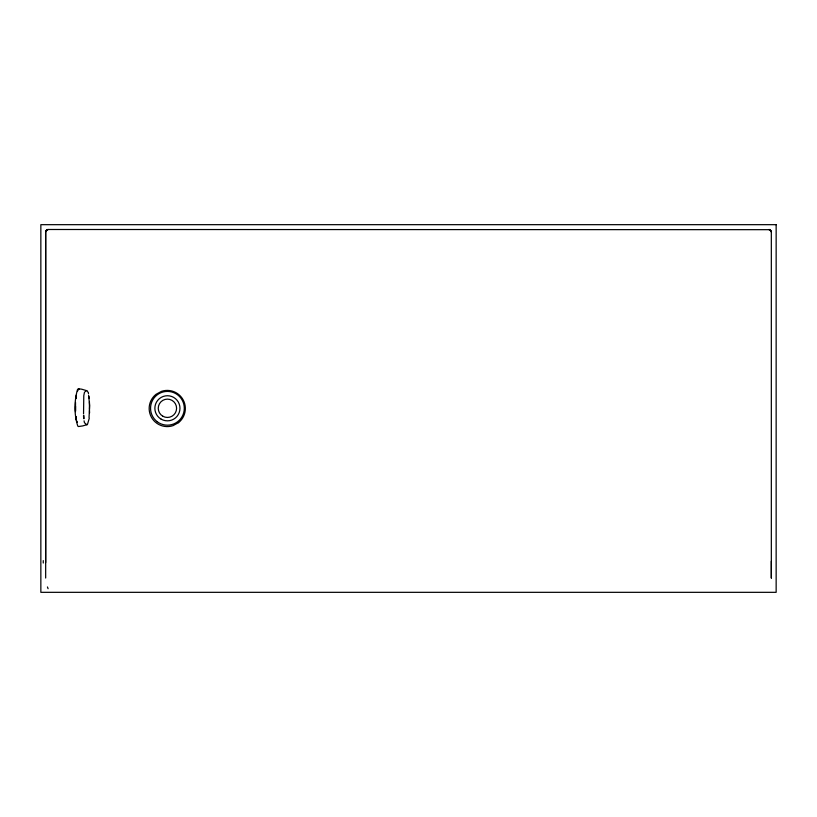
<?xml version="1.0" encoding="UTF-8"?>
<svg xmlns="http://www.w3.org/2000/svg" width="817" height="817" viewBox="0 0 817 817"><rect width="100%" height="100%" fill="white"/><g stroke="black" fill="none" stroke-linecap="round" stroke-linejoin="round"><path stroke-width="1.23" d="M45.67 562.607L45.67 231.916L46.385 230.21L48.05 229.495L769.839 229.679L771.33 231.875L771.33 578.038L771.33 561.238M83.548 413.77L83.783 395.673L84.457 392.323M89.033 417.589L89.676 405.589L88.614 395.275M75.532 402.454L75.481 411.645M88.44 393.682L88.481 392.977M89.431 409.276L89.431 401.801M45.67 578.038L45.67 231.875L46.385 230.21L48.05 229.495M75.869 398.175L76.318 395.04M45.67 231.875L45.854 230.986M89.237 418.355L87.419 424.574L82.629 425.933L78.452 426.545L77.758 426.035C74.041 414.444 74.173 401.137 77.523 389.474L78.452 388.769L81.629 389.188L87.215 390.812L88.022 392.323M77.452 391.129L78.085 390.342M47.161 229.679L48.091 229.495M86.5 390.597L85.05 391.792M768.909 229.495L770.615 230.21L771.33 231.875M768.95 229.495L769.839 229.679M86.878 424.758L84.468 422.746L84.059 420.837M78.452 388.769L79.157 389.29M47.437 586.953L48.091 588.71M76.839 422.338L75.848 416.568M771.146 230.986L771.33 231.916M83.497 415.71L83.691 418.57M89.094 396.745L89.196 398.298M83.824 415.261L83.988 418.651M89.482 410.512L89.584 412.993M43.26 560.595L43.26 563.025M77.074 422.328A15.196 2.635 90 0 1 76.737 421.286M76.441 419.989A15.196 2.635 90 0 1 75.95 416.721M75.552 410.665A15.196 2.635 90 0 1 75.552 406.335M76.175 398.543A15.196 2.635 90 0 1 76.441 397.011M178.555 422.634L173.041 425.647A18.097 18.097 0 0 1 155.955 394.366L161.47 391.353A18.097 18.097 0 0 1 178.555 422.634M776.15 224.675L40.85 224.675L40.85 592.325L776.15 592.325L776.15 224.675M162.838 416.231A9.171 9.171 0 0 0 176.584 408.286A9.171 9.171 0 0 0 162.838 400.35A9.171 9.171 0 0 0 162.838 416.231M161.143 419.152A12.541 12.541 0 0 0 179.965 408.286A12.541 12.541 0 0 0 161.143 397.419A12.541 12.541 0 0 0 161.143 419.152M157.14 421.684A16.891 16.891 0 0 0 184.162 410.491A16.891 16.891 0 0 0 160.959 392.691A16.891 16.891 0 0 0 157.14 421.684"/></g></svg>
